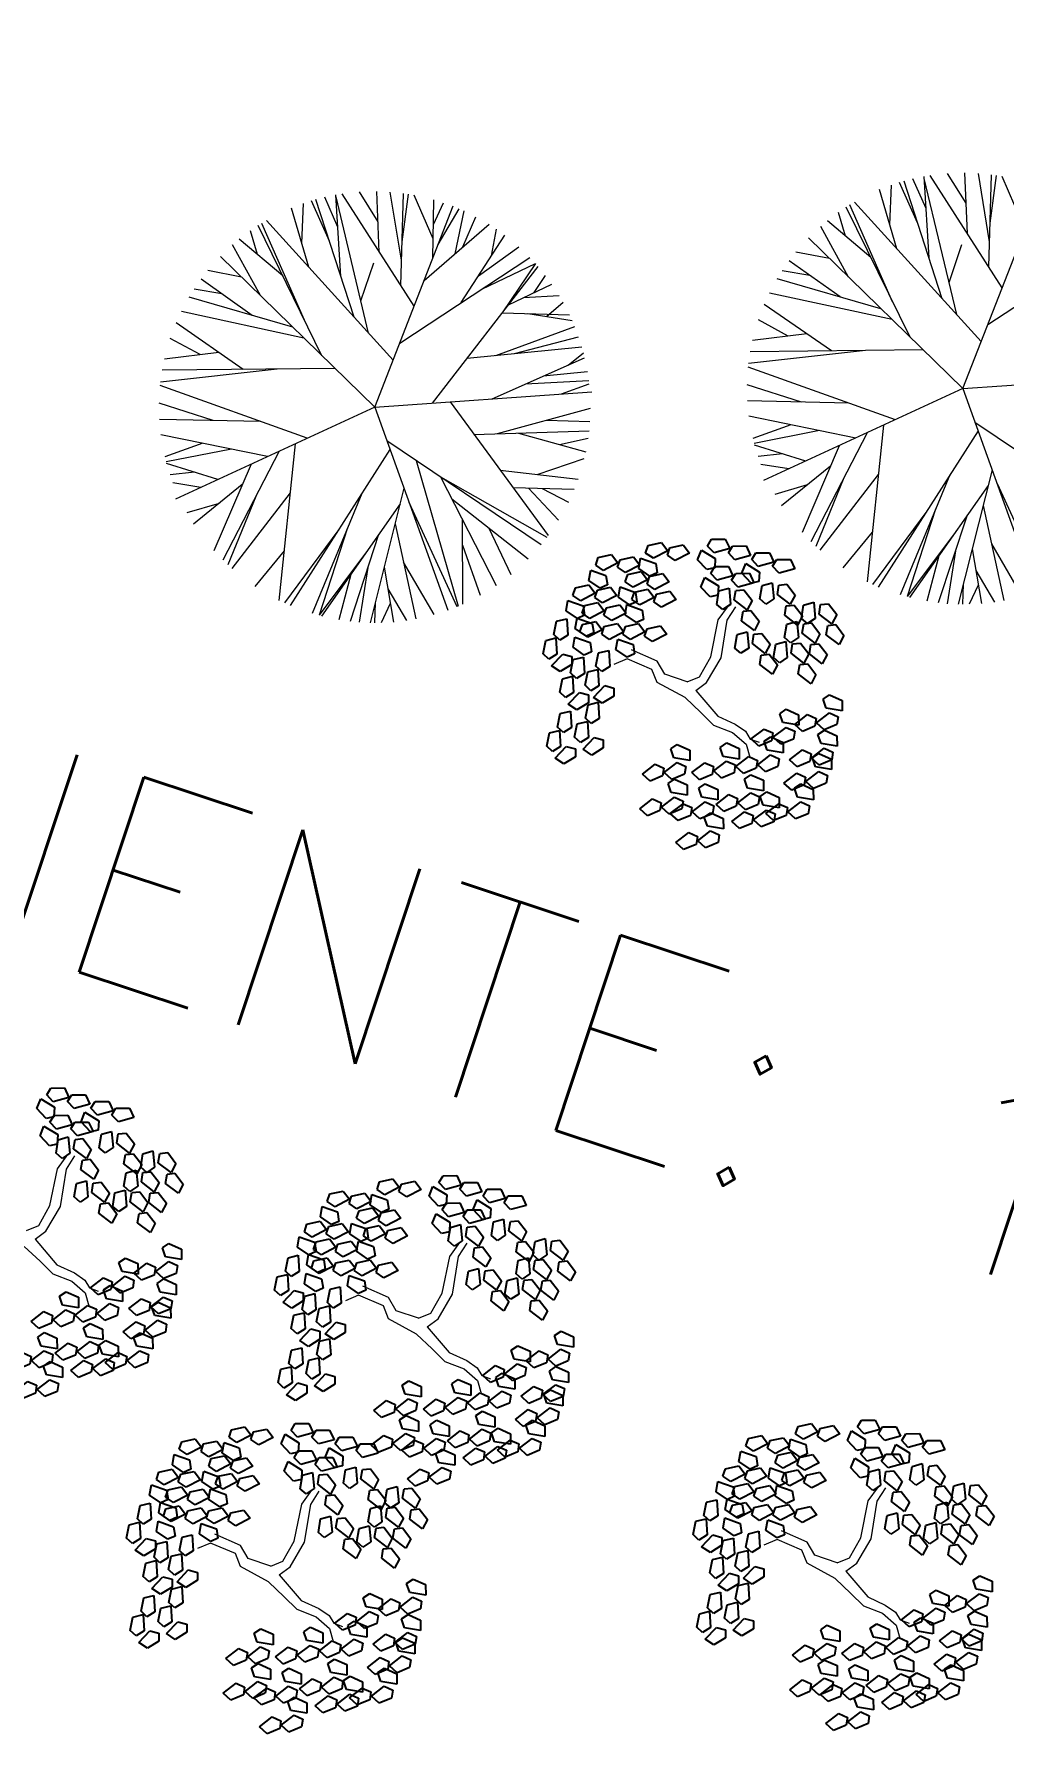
# Model space of a CAD drawing. Header units: millimetres. Extents: x 997 to 4249, y 599 to 1440.
# Drawn here: x 1545.24 to 1562.55, y 815.13 to 845.49 of the extents above; entities that cross this region are included whole.
import ezdxf

# ---------------------------------------------------------------- set-up
doc = ezdxf.new("R2010")
doc.units = ezdxf.units.MM
doc.linetypes.add('Continuo', pattern=[0])
doc.layers.add('cercas existentes', color=18, linetype='Continuous')
doc.layers.add('taludes', color=9, linetype='Continuous')
doc.styles.add('1mm', font='romans.shx', dxfattribs={"height": 2})

# ---------------------------------------------------------------- blocks, each defined once
blk = doc.blocks.new('L', base_point=(1.3683, 0.5913))
at = {"linetype": 'Continuo'}
for p, q in [((1.2809, 0.65), (1.3117, 0.675)), ((1.2937, 0.5998), (1.2809, 0.65)), ((1.3117, 0.675), (1.3419, 0.6213)), ((1.2753, 0.5668), (1.3061, 0.5917)), ((1.3225, 0.5909), (1.2937, 0.5998)), ((1.3061, 0.5917), (1.3362, 0.538)), ((1.3419, 0.6213), (1.3225, 0.5909)), ((1.2881, 0.5166), (1.2753, 0.5668)), ((1.3362, 0.538), (1.3169, 0.5076)), ((1.337, 0.4891), (1.3557, 0.5478)), ((1.3557, 0.5478), (1.3911, 0.5544)), ((1.4042, 0.5272), (1.3763, 0.4836)), ((1.3911, 0.5544), (1.4042, 0.5272)), ((1.3169, 0.5076), (1.2881, 0.5166)), ((1.3763, 0.4836), (1.337, 0.4891))]:
    blk.add_line(p, q, dxfattribs=at)
blk = doc.blocks.new('gtfoods1')
at = {"layer": 'taludes', "lineweight": 5, "extrusion": (-0.01642, -0.01246, 0.999788)}
for p, q in [((-363.945, 181.167, 12.09), (-363.915, 181.871, 12.099)), ((-363.448, 181.2, 12.099), (-363.773, 181.918, 12.102)), ((-363.008, 179.843, 12.089), (-363.689, 181.942, 12.104)), ((-363.298, 181.452, 12.104), (-363.532, 181.983, 12.107)), ((-363.244, 180.571, 12.094), (-363.333, 182.025, 12.111)), ((-362.75, 179.56, 12.09), (-363.331, 181.989, 12.11)), ((-361.94, 180.04, 12.109), (-363.223, 182.043, 12.113)), ((-362.583, 181.547, 12.117), (-362.913, 182.078, 12.118)), ((-362.559, 181.007, 12.111), (-362.607, 182.087, 12.124)), ((-362.165, 180.861, 12.116), (-362.364, 182.077, 12.127)), ((-362.179, 180.413, 12.11), (-362.128, 182.053, 12.131)), ((-362.155, 181.19, 12.12), (-362.038, 182.039, 12.132)), ((-361.599, 181.241, 12.13), (-361.939, 182.022, 12.134)), ((-373.939, 180.87, 12.099), (-374.263, 181.587, 12.102)), ((-373.498, 179.513, 12.089), (-374.18, 181.612, 12.104)), ((-373.788, 181.122, 12.104), (-374.022, 181.653, 12.107)), ((-373.734, 180.241, 12.094), (-373.824, 181.695, 12.111)), ((-373.241, 179.23, 12.09), (-373.822, 181.659, 12.11)), ((-372.43, 179.71, 12.109), (-373.713, 181.713, 12.113)), ((-373.073, 181.217, 12.117), (-373.403, 181.748, 12.118)), ((-373.05, 180.677, 12.111), (-373.097, 181.757, 12.124)), ((-372.655, 180.531, 12.116), (-372.854, 181.747, 12.127)), ((-372.669, 180.082, 12.11), (-372.618, 181.723, 12.131)), ((-372.645, 180.86, 12.12), (-372.528, 181.709, 12.132)), ((-372.09, 180.911, 12.13), (-372.429, 181.692, 12.134)), ((-372.097, 180.565, 12.125), (-372.076, 181.609, 12.138)), ((-372.084, 181.169, 12.133), (-371.908, 181.557, 12.141)), ((-362.314, 179.08, 12.091), (-364.574, 181.567, 12.085)), ((-363.819, 180.736, 12.087), (-364.126, 181.79, 12.095)), ((-362.642, 178.24, 12.075), (-361.241, 181.831, 12.143)), ((-374.309, 180.406, 12.087), (-374.616, 181.46, 12.095)), ((-374.435, 180.837, 12.09), (-374.405, 181.541, 12.099)), ((-373.132, 177.91, 12.075), (-371.732, 181.501, 12.143)), ((-372, 180.813, 12.13), (-371.624, 181.449, 12.144)), ((-371.698, 180.647, 12.133), (-371.536, 181.41, 12.145)), ((-371.559, 180.767, 12.136), (-371.326, 181.306, 12.147)), ((-364.732, 180.96, 12.075), (-364.861, 181.383, 12.078)), ((-363.583, 179.158, 12.071), (-364.722, 181.477, 12.081)), ((-363.893, 179.789, 12.074), (-364.658, 181.517, 12.083)), ((-375.222, 180.63, 12.075), (-375.351, 181.053, 12.078)), ((-374.073, 178.828, 12.071), (-375.212, 181.147, 12.081)), ((-374.383, 179.459, 12.074), (-375.148, 181.187, 12.083)), ((-372.805, 178.75, 12.091), (-375.064, 181.237, 12.085)), ((-372.251, 180.168, 12.118), (-371.092, 181.171, 12.149)), ((-371.589, 179.775, 12.124), (-370.81, 180.977, 12.151)), ((-371.047, 180.611, 12.143), (-370.96, 181.084, 12.15)), ((-364.681, 180.23, 12.066), (-365.177, 181.135, 12.069)), ((-364.282, 180.582, 12.077), (-365.058, 181.235, 12.073)), ((-375.171, 179.9, 12.066), (-375.667, 180.805, 12.069)), ((-374.772, 180.252, 12.077), (-375.548, 180.904, 12.073)), ((-371.279, 180.252, 12.135), (-370.559, 180.769, 12.153)), ((-365.02, 180.561, 12.065), (-365.621, 180.675, 12.056)), ((-362.642, 178.24, 12.075), (-365.396, 180.927, 12.063)), ((-362.888, 180.135, 12.095), (-362.657, 180.813, 12.107)), ((-362.196, 179.383, 12.097), (-359.874, 180.911, 12.154)), ((-375.51, 180.231, 12.065), (-376.111, 180.345, 12.056)), ((-373.132, 177.91, 12.075), (-375.886, 180.597, 12.063)), ((-373.378, 179.805, 12.095), (-373.147, 180.483, 12.107)), ((-372.687, 179.052, 12.097), (-370.364, 180.581, 12.154)), ((-372.104, 177.983, 12.093), (-370.217, 180.42, 12.154)), ((-371.22, 180.017, 12.133), (-370.264, 180.473, 12.154)), ((-370.264, 180.473, 12.154), (-370.859, 179.592, 12.133)), ((-365.372, 180.26, 12.055), (-365.863, 180.344, 12.048)), ((-364.83, 179.875, 12.059), (-365.74, 180.522, 12.053)), ((-375.32, 179.545, 12.059), (-376.23, 180.191, 12.053)), ((-370.747, 179.736, 12.137), (-369.974, 180.106, 12.154)), ((-370.286, 179.957, 12.147), (-370.084, 180.256, 12.154)), ((-364.103, 179.666, 12.069), (-365.953, 180.199, 12.045)), ((-374.594, 179.336, 12.069), (-376.444, 179.869, 12.045)), ((-375.862, 179.93, 12.055), (-376.353, 180.014, 12.048)), ((-370.477, 179.865, 12.143), (-369.843, 179.904, 12.154)), ((-370.066, 179.527, 12.146), (-369.771, 179.781, 12.154)), ((-364.987, 178.914, 12.045), (-366.184, 179.743, 12.036)), ((-363.904, 179.471, 12.07), (-366.091, 179.944, 12.04)), ((-374.394, 179.141, 12.07), (-376.582, 179.614, 12.04)), ((-370.859, 179.592, 12.133), (-369.656, 179.557, 12.153)), ((-370.403, 179.579, 12.141), (-369.611, 179.458, 12.152)), ((-365.756, 179.177, 12.036), (-366.288, 179.467, 12.03)), ((-376.246, 178.846, 12.036), (-376.779, 179.137, 12.03)), ((-375.477, 178.584, 12.045), (-376.674, 179.413, 12.036)), ((-370.973, 178.833, 12.122), (-369.564, 179.348, 12.152)), ((-370.638, 178.866, 12.128), (-369.496, 179.164, 12.15)), ((-365.425, 179.218, 12.041), (-366.393, 179.098, 12.024)), ((-375.915, 178.887, 12.041), (-376.883, 178.768, 12.024)), ((-371.486, 178.781, 12.113), (-369.439, 178.987, 12.149)), ((-369.682, 178.661, 12.141), (-369.409, 178.878, 12.148)), ((-364.38, 178.92, 12.055), (-366.463, 178.686, 12.018)), ((-363.35, 178.931, 12.072), (-366.432, 178.899, 12.021)), ((-374.87, 178.59, 12.055), (-376.954, 178.356, 12.018)), ((-373.84, 178.601, 12.072), (-376.923, 178.569, 12.021)), ((-371.04, 178.058, 12.111), (-369.388, 178.792, 12.147)), ((-370.121, 178.466, 12.131), (-369.338, 178.547, 12.145)), ((-363.845, 177.685, 12.048), (-366.47, 178.625, 12.017)), ((-362.642, 178.24, 12.075), (-358.767, 178.515, 12.142)), ((-374.336, 177.355, 12.048), (-376.96, 178.295, 12.017)), ((-370.443, 178.323, 12.124), (-369.315, 178.386, 12.144)), ((-369.803, 178.146, 12.133), (-369.308, 178.325, 12.143)), ((-365.522, 178.001, 12.025), (-366.489, 178.31, 12.013)), ((-362.642, 178.24, 12.075), (-366.196, 176.6, 11.996)), ((-362.642, 178.24, 12.075), (-361.337, 174.621, 12.051)), ((-376.012, 177.67, 12.025), (-376.979, 177.98, 12.013)), ((-373.132, 177.91, 12.075), (-376.686, 176.27, 11.996)), ((-373.132, 177.91, 12.075), (-369.258, 178.185, 12.142)), ((-373.132, 177.91, 12.075), (-371.827, 174.291, 12.051)), ((-371.789, 178.005, 12.098), (-370.038, 175.623, 12.097)), ((-364.674, 177.982, 12.038), (-366.483, 178.022, 12.009)), ((-375.165, 177.651, 12.038), (-376.973, 177.692, 12.009)), ((-370.941, 177.437, 12.105), (-369.285, 177.894, 12.138)), ((-370.068, 177.678, 12.122), (-369.294, 177.651, 12.135)), ((-364.552, 177.359, 12.033), (-366.458, 177.748, 12.006)), ((-365.71, 177.596, 12.017), (-366.385, 177.351, 12.002)), ((-362.427, 177.643, 12.071), (-359.675, 175.79, 12.093)), ((-375.042, 177.029, 12.033), (-376.948, 177.418, 12.006)), ((-372.917, 177.313, 12.071), (-370.165, 175.46, 12.093)), ((-371.362, 177.424, 12.098), (-369.308, 177.487, 12.133)), ((-370.569, 177.448, 12.111), (-369.369, 177.11, 12.127)), ((-369.836, 177.242, 12.121), (-369.325, 177.355, 12.131)), ((-365.197, 177.491, 12.024), (-366.363, 177.263, 12.002)), ((-364.345, 177.454, 12.037), (-365.351, 175.509, 11.996)), ((-364.059, 177.586, 12.044), (-364.35, 174.793, 12.004)), ((-362.37, 177.486, 12.07), (-364.151, 174.701, 12.006)), ((-376.2, 177.265, 12.017), (-376.875, 177.021, 12.002)), ((-375.688, 177.161, 12.024), (-376.853, 176.933, 12.002)), ((-374.835, 177.124, 12.037), (-375.841, 175.179, 11.996)), ((-374.55, 177.256, 12.044), (-374.84, 174.462, 12.004)), ((-372.86, 177.156, 12.07), (-374.641, 174.371, 12.006)), ((-370.233, 176.709, 12.108), (-369.396, 176.993, 12.125)), ((-365.439, 176.949, 12.013), (-366.355, 177.234, 12.001)), ((-365.858, 177.079, 12.008), (-366.294, 177.031, 12)), ((-364.847, 177.222, 12.026), (-365.51, 175.676, 11.996)), ((-375.929, 176.619, 12.013), (-376.845, 176.904, 12.001)), ((-376.349, 176.749, 12.008), (-376.784, 176.7, 12)), ((-375.338, 176.892, 12.026), (-376, 175.346, 11.996)), ((-372.394, 176.961, 12.075), (-371.646, 174.361, 12.055)), ((-370.893, 176.785, 12.098), (-369.506, 176.624, 12.119)), ((-365.744, 176.808, 12.006), (-366.243, 176.887, 11.999)), ((-365.004, 176.858, 12.019), (-365.873, 176.151, 11.996)), ((-364.151, 176.709, 12.031), (-365.194, 175.361, 11.997)), ((-362.872, 176.701, 12.052), (-363.761, 174.559, 12.011)), ((-362.12, 176.792, 12.066), (-362.724, 174.393, 12.026)), ((-376.234, 176.478, 12.006), (-376.733, 176.557, 11.999)), ((-375.494, 176.528, 12.019), (-376.363, 175.821, 11.996)), ((-372.61, 176.462, 12.066), (-373.214, 174.063, 12.026)), ((-371.958, 176.668, 12.079), (-370.061, 175.592, 12.097)), ((-371.958, 176.668, 12.079), (-370.964, 174.731, 12.071)), ((-370.665, 176.475, 12.098), (-369.574, 176.446, 12.115)), ((-370.388, 176.467, 12.102), (-369.854, 175.896, 12.104)), ((-370.143, 176.461, 12.106), (-369.678, 176.216, 12.111)), ((-365.417, 176.522, 12.008), (-365.994, 176.353, 11.996)), ((-364.762, 176.648, 12.02), (-365.265, 175.426, 11.997)), ((-362.19, 176.515, 12.061), (-363.592, 174.512, 12.013)), ((-362.031, 176.546, 12.064), (-361.176, 174.683, 12.055)), ((-375.907, 176.191, 12.008), (-376.485, 176.023, 11.996)), ((-375.252, 176.318, 12.02), (-375.755, 175.096, 11.997)), ((-374.641, 176.379, 12.031), (-375.684, 175.031, 11.997)), ((-373.362, 176.37, 12.052), (-374.251, 174.229, 12.011)), ((-372.68, 176.184, 12.061), (-374.082, 174.182, 12.013)), ((-372.521, 176.216, 12.064), (-371.666, 174.353, 12.055)), ((-371.756, 176.274, 12.077), (-370.398, 175.202, 12.086)), ((-363.126, 176.089, 12.04), (-363.633, 174.531, 12.013)), ((-362.28, 176.156, 12.055), (-361.911, 174.463, 12.04)), ((-372.77, 175.826, 12.055), (-372.401, 174.132, 12.04)), ((-371.57, 175.911, 12.076), (-371.567, 174.395, 12.057)), ((-363.285, 176.056, 12.037), (-364.254, 174.747, 12.005)), ((-362.572, 175.968, 12.048), (-363.08, 174.418, 12.02)), ((-373.775, 175.726, 12.037), (-374.744, 174.417, 12.005)), ((-373.616, 175.759, 12.04), (-374.124, 174.201, 12.013)), ((-373.062, 175.638, 12.048), (-373.57, 174.088, 12.02)), ((-371.095, 175.752, 12.082), (-370.702, 174.927, 12.078)), ((-364.257, 175.68, 12.017), (-364.782, 175.043, 12)), ((-362.806, 175.634, 12.04), (-363.633, 174.531, 12.013)), ((-362.131, 175.474, 12.049), (-361.587, 174.54, 12.046)), ((-374.748, 175.349, 12.017), (-375.272, 174.713, 12)), ((-373.296, 175.304, 12.04), (-374.124, 174.201, 12.013)), ((-371.569, 175.448, 12.07), (-371.249, 174.555, 12.064)), ((-363.07, 175.257, 12.031), (-363.283, 174.446, 12.017)), ((-362.764, 175.382, 12.037), (-362.918, 174.403, 12.023)), ((-362.474, 175.384, 12.042), (-362.309, 174.407, 12.033)), ((-373.56, 174.927, 12.031), (-373.773, 174.116, 12.017)), ((-373.254, 175.052, 12.037), (-373.408, 174.072, 12.023)), ((-372.964, 175.054, 12.042), (-372.8, 174.077, 12.033)), ((-372.622, 175.144, 12.049), (-372.077, 174.21, 12.046)), ((-362.409, 174.996, 12.038), (-362.077, 174.434, 12.037)), ((-372.899, 174.666, 12.038), (-372.567, 174.104, 12.037)), ((-362.633, 174.753, 12.032), (-362.646, 174.393, 12.027)), ((-362.365, 174.736, 12.036), (-362.526, 174.394, 12.029)), ((-373.123, 174.423, 12.032), (-373.136, 174.062, 12.027)), ((-372.855, 174.406, 12.036), (-373.016, 174.064, 12.029))]:
    blk.add_line(p, q, dxfattribs=at)
at = {"layer": 'taludes', "linetype": 'Continuo', "lineweight": 5, "extrusion": (-0.012368, -0.016489, 0.999788)}
for p, q in [((-367.003, 174.114, 12.097), (-366.822, 174.364, 12.103)), ((-366.844, 174.109, 12.099), (-366.692, 174.347, 12.104)), ((-367.139, 173.457, 12.084), (-367.003, 174.114, 12.097)), ((-366.952, 173.437, 12.086), (-366.844, 174.109, 12.099)), ((-368.63, 173.423, 12.065), (-368.865, 173.322, 12.061)), ((-368.188, 173.233, 12.068), (-368.63, 173.423, 12.065)), ((-368.096, 173.379, 12.071), (-368.553, 173.582, 12.069)), ((-367.959, 173.145, 12.069), (-368.096, 173.379, 12.071)), ((-367.339, 173.099, 12.076), (-367.139, 173.457, 12.084)), ((-367.212, 173, 12.076), (-366.952, 173.437, 12.086)), ((-368.094, 173.001, 12.065), (-368.188, 173.233, 12.068)), ((-367.558, 173.011, 12.072), (-367.959, 173.145, 12.069)), ((-367.558, 173.011, 12.072), (-367.339, 173.099, 12.076)), ((-367.596, 172.729, 12.067), (-368.094, 173.001, 12.065)), ((-367.404, 172.858, 12.071), (-367.212, 173, 12.076)), ((-367.404, 172.858, 12.071), (-367.013, 172.4, 12.068)), ((-367.596, 172.729, 12.067), (-367.315, 172.463, 12.066)), ((-367.315, 172.463, 12.066), (-367.091, 172.24, 12.065)), ((-367.091, 172.24, 12.065), (-366.748, 172.108, 12.067)), ((-367.013, 172.4, 12.068), (-366.7, 172.255, 12.07)), ((-366.7, 172.255, 12.07), (-366.516, 172.128, 12.07)), ((-366.748, 172.108, 12.067), (-366.509, 171.898, 12.066)), ((-366.516, 172.128, 12.07), (-366.433, 171.99, 12.069)), ((-366.509, 171.898, 12.066), (-366.443, 171.667, 12.063)), ((-366.433, 171.99, 12.069), (-366.276, 171.931, 12.07)), ((-378.79, 164.325, 12.097), (-378.608, 164.576, 12.103)), ((-378.631, 164.32, 12.099), (-378.479, 164.558, 12.104)), ((-378.926, 163.668, 12.084), (-378.79, 164.325, 12.097)), ((-378.739, 163.649, 12.086), (-378.631, 164.32, 12.099)), ((-379.125, 163.31, 12.076), (-378.926, 163.668, 12.084)), ((-378.998, 163.212, 12.076), (-378.739, 163.649, 12.086)), ((-379.345, 163.223, 12.072), (-379.125, 163.31, 12.076)), ((-379.191, 163.069, 12.071), (-378.998, 163.212, 12.076)), ((-379.191, 163.069, 12.071), (-378.8, 162.612, 12.068)), ((-379.383, 162.94, 12.067), (-379.102, 162.675, 12.066)), ((-371.93, 162.105, 12.084), (-371.794, 162.762, 12.097)), ((-371.794, 162.762, 12.097), (-371.612, 163.012, 12.103)), ((-371.743, 162.085, 12.086), (-371.635, 162.757, 12.099)), ((-371.635, 162.757, 12.099), (-371.483, 162.995, 12.104)), ((-379.102, 162.675, 12.066), (-378.877, 162.452, 12.065)), ((-378.877, 162.452, 12.065), (-378.535, 162.32, 12.067)), ((-378.8, 162.612, 12.068), (-378.487, 162.467, 12.07)), ((-378.487, 162.467, 12.07), (-378.302, 162.339, 12.07)), ((-378.535, 162.32, 12.067), (-378.295, 162.11, 12.066)), ((-378.302, 162.339, 12.07), (-378.22, 162.202, 12.069)), ((-378.22, 162.202, 12.069), (-378.063, 162.143, 12.07)), ((-372.887, 162.027, 12.071), (-373.344, 162.23, 12.069)), ((-378.295, 162.11, 12.066), (-378.23, 161.878, 12.063)), ((-373.421, 162.071, 12.065), (-373.655, 161.97, 12.061)), ((-372.978, 161.881, 12.068), (-373.421, 162.071, 12.065)), ((-372.884, 161.649, 12.065), (-372.978, 161.881, 12.068)), ((-372.75, 161.793, 12.069), (-372.887, 162.027, 12.071)), ((-372.129, 161.746, 12.076), (-371.93, 162.105, 12.084)), ((-372.002, 161.648, 12.076), (-371.743, 162.085, 12.086)), ((-372.387, 161.377, 12.067), (-372.884, 161.649, 12.065)), ((-372.349, 161.659, 12.072), (-372.75, 161.793, 12.069)), ((-372.349, 161.659, 12.072), (-372.129, 161.746, 12.076)), ((-372.195, 161.506, 12.071), (-372.002, 161.648, 12.076)), ((-372.195, 161.506, 12.071), (-371.804, 161.048, 12.068)), ((-372.387, 161.377, 12.067), (-372.106, 161.111, 12.066)), ((-372.106, 161.111, 12.066), (-371.881, 160.888, 12.065)), ((-371.804, 161.048, 12.068), (-371.491, 160.903, 12.07)), ((-371.491, 160.903, 12.07), (-371.306, 160.776, 12.07)), ((-371.881, 160.888, 12.065), (-371.539, 160.756, 12.067)), ((-371.539, 160.756, 12.067), (-371.299, 160.546, 12.066)), ((-371.306, 160.776, 12.07), (-371.224, 160.638, 12.069)), ((-371.224, 160.638, 12.069), (-371.067, 160.579, 12.07)), ((-371.299, 160.546, 12.066), (-371.234, 160.315, 12.063)), ((-374.433, 158.34, 12.097), (-374.252, 158.591, 12.103)), ((-374.274, 158.335, 12.099), (-374.122, 158.573, 12.104)), ((-364.327, 158.401, 12.097), (-364.145, 158.651, 12.103)), ((-364.168, 158.396, 12.099), (-364.016, 158.634, 12.104)), ((-374.569, 157.683, 12.084), (-374.433, 158.34, 12.097)), ((-374.382, 157.664, 12.086), (-374.274, 158.335, 12.099)), ((-364.463, 157.744, 12.084), (-364.327, 158.401, 12.097)), ((-364.276, 157.724, 12.086), (-364.168, 158.396, 12.099)), ((-365.42, 157.666, 12.071), (-365.877, 157.869, 12.069)), ((-376.06, 157.649, 12.065), (-376.295, 157.549, 12.061)), ((-375.618, 157.46, 12.068), (-376.06, 157.649, 12.065)), ((-375.526, 157.605, 12.071), (-375.983, 157.809, 12.069)), ((-375.389, 157.372, 12.069), (-375.526, 157.605, 12.071)), ((-374.769, 157.325, 12.076), (-374.569, 157.683, 12.084)), ((-374.642, 157.226, 12.076), (-374.382, 157.664, 12.086)), ((-365.954, 157.71, 12.065), (-366.189, 157.609, 12.061)), ((-365.512, 157.52, 12.068), (-365.954, 157.71, 12.065)), ((-365.283, 157.432, 12.069), (-365.42, 157.666, 12.071)), ((-364.662, 157.385, 12.076), (-364.463, 157.744, 12.084)), ((-364.535, 157.287, 12.076), (-364.276, 157.724, 12.086)), ((-375.524, 157.227, 12.065), (-375.618, 157.46, 12.068)), ((-374.988, 157.237, 12.072), (-375.389, 157.372, 12.069)), ((-374.988, 157.237, 12.072), (-374.769, 157.325, 12.076)), ((-365.418, 157.288, 12.065), (-365.512, 157.52, 12.068)), ((-364.92, 157.016, 12.067), (-365.418, 157.288, 12.065)), ((-364.882, 157.298, 12.072), (-365.283, 157.432, 12.069)), ((-364.882, 157.298, 12.072), (-364.662, 157.385, 12.076)), ((-364.728, 157.145, 12.071), (-364.535, 157.287, 12.076)), ((-375.026, 156.955, 12.067), (-375.524, 157.227, 12.065)), ((-375.026, 156.955, 12.067), (-374.745, 156.69, 12.066)), ((-374.834, 157.084, 12.071), (-374.642, 157.226, 12.076)), ((-374.834, 157.084, 12.071), (-374.443, 156.626, 12.068)), ((-364.92, 157.016, 12.067), (-364.639, 156.75, 12.066)), ((-364.728, 157.145, 12.071), (-364.337, 156.687, 12.068)), ((-374.745, 156.69, 12.066), (-374.521, 156.467, 12.065)), ((-364.639, 156.75, 12.066), (-364.415, 156.527, 12.065)), ((-364.337, 156.687, 12.068), (-364.024, 156.542, 12.07)), ((-374.521, 156.467, 12.065), (-374.178, 156.335, 12.067)), ((-374.443, 156.626, 12.068), (-374.13, 156.481, 12.07)), ((-374.13, 156.481, 12.07), (-373.946, 156.354, 12.07)), ((-373.946, 156.354, 12.07), (-373.863, 156.217, 12.069)), ((-364.415, 156.527, 12.065), (-364.072, 156.395, 12.067)), ((-364.072, 156.395, 12.067), (-363.832, 156.185, 12.066)), ((-364.024, 156.542, 12.07), (-363.84, 156.415, 12.07)), ((-363.84, 156.415, 12.07), (-363.757, 156.277, 12.069)), ((-374.178, 156.335, 12.067), (-373.939, 156.124, 12.066)), ((-373.939, 156.124, 12.066), (-373.874, 155.893, 12.063)), ((-373.863, 156.217, 12.069), (-373.706, 156.158, 12.07)), ((-363.832, 156.185, 12.066), (-363.767, 155.954, 12.063)), ((-363.757, 156.277, 12.069), (-363.6, 156.218, 12.07))]:
    blk.add_line(p, q, dxfattribs=at)
for p, xscale, yscale, zscale, rotation in [((-399.362, -80.459, 13.762), 4.693247905292083, 4.693247905292083, 4.693247905292083, 305.0710582407918), ((-398.556, -79.794, 13.762), 4.693247904986873, 4.693247904986873, 4.693247904986873, 292.8731664010561), ((-399.944, -81.164, 13.762), 4.693247905292083, 4.693247905292083, 4.693247905292083, 305.0710582407918), ((-398.218, -80.15, 13.762), 4.693247904986873, 4.693247904986873, 4.693247904986873, 292.8731664010561), ((-397.781, -79.514, 13.762), 4.693247904986873, 4.693247904986873, 4.693247904986873, 292.8731664010561), ((-399.343, -81.088, 13.762), 4.693247905292083, 4.693247905292083, 4.693247905292083, 305.0710582407918), ((-397.354, -79.922, 13.762), 4.693247905158423, 4.693247905158423, 4.693247905158423, 240.0875733262941), ((-399.945, -81.841, 13.762), 4.693247905292083, 4.693247905292083, 4.693247905292083, 305.0710582407918), ((-399.058, -81.268, 13.762), 4.693247905292083, 4.693247905292083, 4.693247905292083, 305.0710582407918), ((-397.911, -80.462, 13.762), 4.693247905158423, 4.693247905158423, 4.693247905158423, 240.0875733262941), ((-396.552, -79.756, 13.762), 4.693247905158423, 4.693247905158423, 4.693247905158423, 240.0875733262941), ((-399.625, -81.995, 13.762), 4.693247905292083, 4.693247905292083, 4.693247905292083, 305.0710582407918), ((-399.904, -82.604, 13.762), 4.693247905007419, 4.693247905007419, 4.693247905007419, 11.23182489907098), ((-399.455, -82.288, 13.762), 4.693247905292083, 4.693247905292083, 4.693247905292083, 305.0710582407918), ((-398.82, -81.859, 13.762), 4.693247905292083, 4.693247905292083, 4.693247905292083, 305.0710582407918), ((-397.185, -80.892, 13.762), 4.693247905158423, 4.693247905158423, 4.693247905158423, 240.0875733262941), ((-396.587, -80.209, 13.762), 4.693247905158423, 4.693247905158423, 4.693247905158423, 240.0875733262941), ((-398.967, -82.605, 13.762), 4.693247905007419, 4.693247905007419, 4.693247905007419, 11.23182489907098), ((-396.532, -80.615, 13.762), 4.693247905158423, 4.693247905158423, 4.693247905158423, 240.0875733262941), ((-399.256, -82.973, 13.762), 4.693247905007419, 4.693247905007419, 4.693247905007419, 11.23182489907098), ((-395.77, -80.871, 13.762), 4.693247904105663, 4.693247904105663, 4.693247904105663, 135.1959007807611), ((-398.864, -83.884, 13.762), 4.693247905007419, 4.693247905007419, 4.693247905007419, 11.23182489907098), ((-398.563, -83.458, 13.762), 4.693247905007419, 4.693247905007419, 4.693247905007419, 11.23182489907098), ((-396.234, -81.543, 13.762), 4.693247904105663, 4.693247904105663, 4.693247904105663, 135.1959007807611), ((-395.464, -81.431, 13.762), 4.693247904105663, 4.693247904105663, 4.693247904105663, 135.1959007807611), ((-397.412, -83.211, 13.762), 4.693247904105663, 4.693247904105663, 4.693247904105663, 135.1959007807611), ((-396.721, -82.66, 13.762), 4.693247904105663, 4.693247904105663, 4.693247904105663, 135.1959007807611), ((-396.16, -82.101, 13.762), 4.693247904105663, 4.693247904105663, 4.693247904105663, 135.1959007807611), ((-395.295, -81.823, 13.762), 4.693247904105663, 4.693247904105663, 4.693247904105663, 135.1959007807611), ((-397.079, -83.735, 13.762), 4.693247904105663, 4.693247904105663, 4.693247904105663, 135.1959007807611), ((-396.591, -83.475, 13.762), 4.693247904105663, 4.693247904105663, 4.693247904105663, 135.1959007807611), ((-396.037, -82.855, 13.762), 4.693247904105663, 4.693247904105663, 4.693247904105663, 135.1959007807611), ((-395.226, -82.451, 13.762), 4.693247904105663, 4.693247904105663, 4.693247904105663, 135.1959007807611), ((-395.629, -82.932, 13.762), 4.693247904105663, 4.693247904105663, 4.693247904105663, 135.1959007807611), ((-396.201, -83.828, 13.762), 4.693247904105663, 4.693247904105663, 4.693247904105663, 135.1959007807611), ((-402.112, -94.694, 14.07), 4.693247904986873, 4.693247904986873, 4.693247904986873, 292.8731664010561), ((-401.337, -94.414, 14.07), 4.693247904986873, 4.693247904986873, 4.693247904986873, 292.8731664010561), ((-401.773, -95.05, 14.07), 4.693247904986873, 4.693247904986873, 4.693247904986873, 292.8731664010561), ((-401.466, -95.362, 14.07), 4.693247905158423, 4.693247905158423, 4.693247905158423, 240.0875733262941), ((-400.909, -94.822, 14.07), 4.693247905158423, 4.693247905158423, 4.693247905158423, 240.0875733262941), ((-400.108, -94.655, 14.07), 4.693247905158423, 4.693247905158423, 4.693247905158423, 240.0875733262941), ((-400.74, -95.792, 14.07), 4.693247905158423, 4.693247905158423, 4.693247905158423, 240.0875733262941), ((-400.143, -95.109, 14.07), 4.693247905158423, 4.693247905158423, 4.693247905158423, 240.0875733262941), ((-395.577, -91.748, 14.009), 4.693247904986873, 4.693247904986873, 4.693247904986873, 292.8731664010561), ((-400.087, -95.515, 14.07), 4.693247905158423, 4.693247905158423, 4.693247905158423, 240.0875733262941), ((-396.964, -93.117, 14.009), 4.693247905292083, 4.693247905292083, 4.693247905292083, 305.0710582407918), ((-396.382, -92.412, 14.009), 4.693247905292083, 4.693247905292083, 4.693247905292083, 305.0710582407918), ((-394.802, -91.468, 14.009), 4.693247904986873, 4.693247904986873, 4.693247904986873, 292.8731664010561), ((-396.364, -93.042, 14.009), 4.693247905292083, 4.693247905292083, 4.693247905292083, 305.0710582407918), ((-395.239, -92.104, 14.009), 4.693247904986873, 4.693247904986873, 4.693247904986873, 292.8731664010561), ((-396.966, -93.794, 14.009), 4.693247905292083, 4.693247905292083, 4.693247905292083, 305.0710582407918), ((-396.079, -93.221, 14.009), 4.693247905292083, 4.693247905292083, 4.693247905292083, 305.0710582407918), ((-394.931, -92.415, 14.009), 4.693247905158423, 4.693247905158423, 4.693247905158423, 240.0875733262941), ((-394.374, -91.876, 14.009), 4.693247905158423, 4.693247905158423, 4.693247905158423, 240.0875733262941), ((-399.325, -95.771, 14.07), 4.693247904105663, 4.693247904105663, 4.693247904105663, 135.1959007807611), ((-396.646, -93.948, 14.009), 4.693247905292083, 4.693247905292083, 4.693247905292083, 305.0710582407918), ((-393.573, -91.709, 14.009), 4.693247905158423, 4.693247905158423, 4.693247905158423, 240.0875733262941), ((-399.789, -96.443, 14.07), 4.693247904105663, 4.693247904105663, 4.693247904105663, 135.1959007807611), ((-396.925, -94.557, 14.009), 4.693247905007419, 4.693247905007419, 4.693247905007419, 11.23182489907098), ((-396.475, -94.241, 14.009), 4.693247905292083, 4.693247905292083, 4.693247905292083, 305.0710582407918), ((-393.608, -92.162, 14.009), 4.693247905158423, 4.693247905158423, 4.693247905158423, 240.0875733262941), ((-395.841, -93.812, 14.009), 4.693247905292083, 4.693247905292083, 4.693247905292083, 305.0710582407918), ((-394.206, -92.846, 14.009), 4.693247905158423, 4.693247905158423, 4.693247905158423, 240.0875733262941), ((-393.552, -92.568, 14.009), 4.693247905158423, 4.693247905158423, 4.693247905158423, 240.0875733262941), ((-400.277, -97.56, 14.07), 4.693247904105663, 4.693247904105663, 4.693247904105663, 135.1959007807611), ((-399.715, -97.001, 14.07), 4.693247904105663, 4.693247904105663, 4.693247904105663, 135.1959007807611), ((-399.02, -96.331, 14.07), 4.693247904105663, 4.693247904105663, 4.693247904105663, 135.1959007807611), ((-396.277, -94.926, 14.009), 4.693247905007419, 4.693247905007419, 4.693247905007419, 11.23182489907098), ((-395.988, -94.559, 14.009), 4.693247905007419, 4.693247905007419, 4.693247905007419, 11.23182489907098), ((-398.85, -96.723, 14.07), 4.693247904105663, 4.693247904105663, 4.693247904105663, 135.1959007807611), ((-399.592, -97.755, 14.07), 4.693247904105663, 4.693247904105663, 4.693247904105663, 135.1959007807611), ((-400.146, -98.375, 14.07), 4.693247904105663, 4.693247904105663, 4.693247904105663, 135.1959007807611), ((-399.185, -97.832, 14.07), 4.693247904105663, 4.693247904105663, 4.693247904105663, 135.1959007807611), ((-398.781, -97.351, 14.07), 4.693247904105663, 4.693247904105663, 4.693247904105663, 135.1959007807611), ((-395.884, -95.838, 14.009), 4.693247905007419, 4.693247905007419, 4.693247905007419, 11.23182489907098), ((-395.583, -95.412, 14.009), 4.693247905007419, 4.693247905007419, 4.693247905007419, 11.23182489907098), ((-393.254, -93.496, 14.009), 4.693247904105663, 4.693247904105663, 4.693247904105663, 135.1959007807611), ((-392.79, -92.824, 14.009), 4.693247904105663, 4.693247904105663, 4.693247904105663, 135.1959007807611), ((-399.757, -98.728, 14.07), 4.693247904105663, 4.693247904105663, 4.693247904105663, 135.1959007807611), ((-393.742, -94.613, 14.009), 4.693247904105663, 4.693247904105663, 4.693247904105663, 135.1959007807611), ((-393.18, -94.054, 14.009), 4.693247904105663, 4.693247904105663, 4.693247904105663, 135.1959007807611), ((-392.485, -93.385, 14.009), 4.693247904105663, 4.693247904105663, 4.693247904105663, 135.1959007807611), ((-394.433, -95.164, 14.009), 4.693247904105663, 4.693247904105663, 4.693247904105663, 135.1959007807611), ((-392.316, -93.777, 14.009), 4.693247904105663, 4.693247904105663, 4.693247904105663, 135.1959007807611), ((-393.057, -94.808, 14.009), 4.693247904105663, 4.693247904105663, 4.693247904105663, 135.1959007807611), ((-395.84, -97.532, 14.114), 4.693247905292083, 4.693247905292083, 4.693247905292083, 305.0710582407918), ((-395.035, -96.867, 14.114), 4.693247904986873, 4.693247904986873, 4.693247904986873, 292.8731664010561), ((-394.1, -95.689, 14.009), 4.693247904105663, 4.693247904105663, 4.693247904105663, 135.1959007807611), ((-393.611, -95.428, 14.009), 4.693247904105663, 4.693247904105663, 4.693247904105663, 135.1959007807611), ((-392.65, -94.885, 14.009), 4.693247904105663, 4.693247904105663, 4.693247904105663, 135.1959007807611), ((-392.246, -94.404, 14.009), 4.693247904105663, 4.693247904105663, 4.693247904105663, 135.1959007807611), ((-387.792, -91.42, 13.988), 4.693247905292083, 4.693247905292083, 4.693247905292083, 305.0710582407918), ((-386.987, -90.756, 13.988), 4.693247904986873, 4.693247904986873, 4.693247904986873, 292.8731664010561), ((-386.212, -90.476, 13.988), 4.693247904986873, 4.693247904986873, 4.693247904986873, 292.8731664010561), ((-396.423, -98.237, 14.114), 4.693247905292083, 4.693247905292083, 4.693247905292083, 305.0710582407918), ((-394.697, -97.223, 14.114), 4.693247904986873, 4.693247904986873, 4.693247904986873, 292.8731664010561), ((-394.26, -96.587, 14.114), 4.693247904986873, 4.693247904986873, 4.693247904986873, 292.8731664010561), ((-388.374, -92.126, 13.988), 4.693247905292083, 4.693247905292083, 4.693247905292083, 305.0710582407918), ((-386.649, -91.112, 13.988), 4.693247904986873, 4.693247904986873, 4.693247904986873, 292.8731664010561), ((-395.822, -98.161, 14.114), 4.693247905292083, 4.693247905292083, 4.693247905292083, 305.0710582407918), ((-393.832, -96.996, 14.114), 4.693247905158423, 4.693247905158423, 4.693247905158423, 240.0875733262941), ((-393.222, -95.782, 14.009), 4.693247904105663, 4.693247904105663, 4.693247904105663, 135.1959007807611), ((-387.774, -92.05, 13.988), 4.693247905292083, 4.693247905292083, 4.693247905292083, 305.0710582407918), ((-386.341, -91.424, 13.988), 4.693247905158423, 4.693247905158423, 4.693247905158423, 240.0875733262941), ((-385.784, -90.884, 13.988), 4.693247905158423, 4.693247905158423, 4.693247905158423, 240.0875733262941), ((-396.424, -98.914, 14.114), 4.693247905292083, 4.693247905292083, 4.693247905292083, 305.0710582407918), ((-395.537, -98.341, 14.114), 4.693247905292083, 4.693247905292083, 4.693247905292083, 305.0710582407918), ((-394.39, -97.535, 14.114), 4.693247905158423, 4.693247905158423, 4.693247905158423, 240.0875733262941), ((-393.031, -96.829, 14.114), 4.693247905158423, 4.693247905158423, 4.693247905158423, 240.0875733262941), ((-388.376, -92.803, 13.988), 4.693247905292083, 4.693247905292083, 4.693247905292083, 305.0710582407918), ((-387.489, -92.229, 13.988), 4.693247905292083, 4.693247905292083, 4.693247905292083, 305.0710582407918), ((-384.983, -90.717, 13.988), 4.693247905158423, 4.693247905158423, 4.693247905158423, 240.0875733262941), ((-396.104, -99.068, 14.114), 4.693247905292083, 4.693247905292083, 4.693247905292083, 305.0710582407918), ((-388.335, -93.565, 13.988), 4.693247905007419, 4.693247905007419, 4.693247905007419, 11.23182489907098), ((-388.056, -92.957, 13.988), 4.693247905292083, 4.693247905292083, 4.693247905292083, 305.0710582407918), ((-385.018, -91.171, 13.988), 4.693247905158423, 4.693247905158423, 4.693247905158423, 240.0875733262941), ((-396.383, -99.677, 14.114), 4.693247905007419, 4.693247905007419, 4.693247905007419, 11.23182489907098), ((-395.934, -99.361, 14.114), 4.693247905292083, 4.693247905292083, 4.693247905292083, 305.0710582407918), ((-395.299, -98.932, 14.114), 4.693247905292083, 4.693247905292083, 4.693247905292083, 305.0710582407918), ((-393.664, -97.965, 14.114), 4.693247905158423, 4.693247905158423, 4.693247905158423, 240.0875733262941), ((-393.066, -97.282, 14.114), 4.693247905158423, 4.693247905158423, 4.693247905158423, 240.0875733262941), ((-387.885, -93.25, 13.988), 4.693247905292083, 4.693247905292083, 4.693247905292083, 305.0710582407918), ((-387.251, -92.82, 13.988), 4.693247905292083, 4.693247905292083, 4.693247905292083, 305.0710582407918), ((-385.616, -91.854, 13.988), 4.693247905158423, 4.693247905158423, 4.693247905158423, 240.0875733262941), ((-395.446, -99.678, 14.114), 4.693247905007419, 4.693247905007419, 4.693247905007419, 11.23182489907098), ((-393.011, -97.688, 14.114), 4.693247905158423, 4.693247905158423, 4.693247905158423, 240.0875733262941), ((-387.398, -93.567, 13.988), 4.693247905007419, 4.693247905007419, 4.693247905007419, 11.23182489907098), ((-384.962, -91.577, 13.988), 4.693247905158423, 4.693247905158423, 4.693247905158423, 240.0875733262941), ((-395.735, -100.046, 14.114), 4.693247905007419, 4.693247905007419, 4.693247905007419, 11.23182489907098), ((-387.687, -93.935, 13.988), 4.693247905007419, 4.693247905007419, 4.693247905007419, 11.23182489907098), ((-395.041, -100.531, 14.114), 4.693247905007419, 4.693247905007419, 4.693247905007419, 11.23182489907098), ((-392.248, -97.944, 14.114), 4.693247904105663, 4.693247904105663, 4.693247904105663, 135.1959007807611), ((-386.993, -94.42, 13.988), 4.693247905007419, 4.693247905007419, 4.693247905007419, 11.23182489907098), ((-384.2, -91.833, 13.988), 4.693247904105663, 4.693247904105663, 4.693247904105663, 135.1959007807611), ((-395.343, -100.957, 14.114), 4.693247905007419, 4.693247905007419, 4.693247905007419, 11.23182489907098), ((-392.713, -98.616, 14.114), 4.693247904105663, 4.693247904105663, 4.693247904105663, 135.1959007807611), ((-387.294, -94.846, 13.988), 4.693247905007419, 4.693247905007419, 4.693247905007419, 11.23182489907098), ((-384.664, -92.505, 13.988), 4.693247904105663, 4.693247904105663, 4.693247904105663, 135.1959007807611), ((-391.943, -98.504, 14.114), 4.693247904105663, 4.693247904105663, 4.693247904105663, 135.1959007807611), ((-384.59, -93.063, 13.988), 4.693247904105663, 4.693247904105663, 4.693247904105663, 135.1959007807611), ((-383.895, -92.393, 13.988), 4.693247904105663, 4.693247904105663, 4.693247904105663, 135.1959007807611), ((-393.891, -100.284, 14.114), 4.693247904105663, 4.693247904105663, 4.693247904105663, 135.1959007807611), ((-393.2, -99.733, 14.114), 4.693247904105663, 4.693247904105663, 4.693247904105663, 135.1959007807611), ((-392.639, -99.174, 14.114), 4.693247904105663, 4.693247904105663, 4.693247904105663, 135.1959007807611), ((-385.843, -94.173, 13.988), 4.693247904105663, 4.693247904105663, 4.693247904105663, 135.1959007807611), ((-385.152, -93.622, 13.988), 4.693247904105663, 4.693247904105663, 4.693247904105663, 135.1959007807611), ((-383.726, -92.785, 13.988), 4.693247904105663, 4.693247904105663, 4.693247904105663, 135.1959007807611), ((-391.774, -98.896, 14.114), 4.693247904105663, 4.693247904105663, 4.693247904105663, 135.1959007807611), ((-393.558, -100.808, 14.114), 4.693247904105663, 4.693247904105663, 4.693247904105663, 135.1959007807611), ((-393.069, -100.548, 14.114), 4.693247904105663, 4.693247904105663, 4.693247904105663, 135.1959007807611), ((-392.515, -99.928, 14.114), 4.693247904105663, 4.693247904105663, 4.693247904105663, 135.1959007807611), ((-391.704, -99.524, 14.114), 4.693247904105663, 4.693247904105663, 4.693247904105663, 135.1959007807611), ((-385.51, -94.697, 13.988), 4.693247904105663, 4.693247904105663, 4.693247904105663, 135.1959007807611), ((-385.021, -94.437, 13.988), 4.693247904105663, 4.693247904105663, 4.693247904105663, 135.1959007807611), ((-384.467, -93.817, 13.988), 4.693247904105663, 4.693247904105663, 4.693247904105663, 135.1959007807611), ((-383.656, -93.412, 13.988), 4.693247904105663, 4.693247904105663, 4.693247904105663, 135.1959007807611), ((-392.108, -100.005, 14.114), 4.693247904105663, 4.693247904105663, 4.693247904105663, 135.1959007807611), ((-384.06, -93.894, 13.988), 4.693247904105663, 4.693247904105663, 4.693247904105663, 135.1959007807611), ((-392.68, -100.901, 14.114), 4.693247904105663, 4.693247904105663, 4.693247904105663, 135.1959007807611), ((-384.632, -94.79, 13.988), 4.693247904105663, 4.693247904105663, 4.693247904105663, 135.1959007807611)]:
    blk.add_blockref('L', p, dxfattribs=dict(at, xscale=xscale, yscale=yscale, zscale=zscale, rotation=rotation))
at = {"layer": 'taludes', "lineweight": 5, "style": '1mm'}
blk.add_text('ÁREA DE PRESERVAÇÃO PERMANENTE: 1,1676 ha', height=3.66667, rotation=341.6511, dxfattribs=at).set_placement((-454.621, 193.108))

msp = doc.modelspace()

# ---------------------------------------------------------------- block references
at = {"layer": 'cercas existentes', "color": 1}
msp.add_blockref('gtfoods1', (1924.454, 660.921), dxfattribs=at)

doc.saveas('drawing.dxf')
